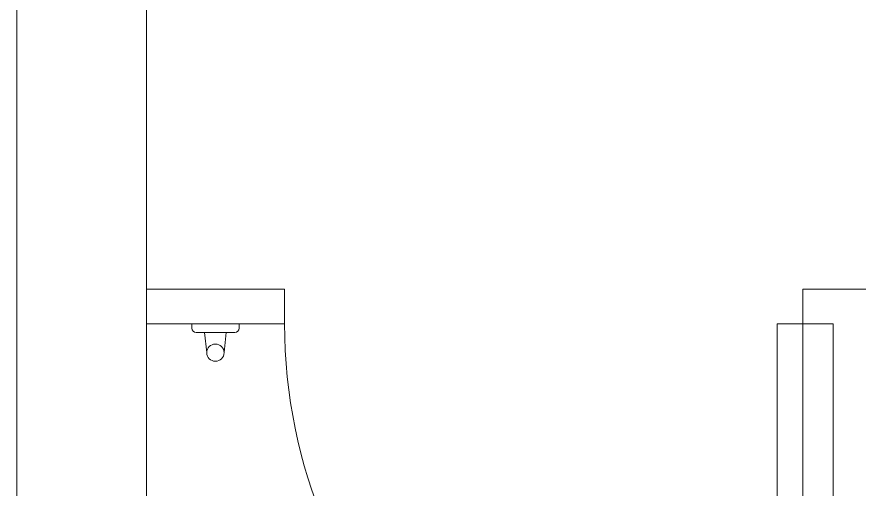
# Model space of a CAD drawing. Header units: millimetres. Extents: x 867 to 1330, y 209 to 507.
# Drawn here: x 1182.811 to 1183.786, y 443.236 to 443.784 of the extents above; entities that cross this region are included whole.
import ezdxf

# ---------------------------------------------------------------- set-up
doc = ezdxf.new("R2010")
doc.units = ezdxf.units.MM
doc.header["$LTSCALE"] = 5
doc.layers.add('I-ARQ', color=8, linetype='Continuous', lineweight=0)

msp = doc.modelspace()

# ---------------------------------------------------------------- linework, layer by layer
at = {"layer": 'I-ARQ'}
for p, q in [((1182.81066, 447.24754), (1182.81066, 437.97254)), ((1182.96066, 446.02254), (1182.96066, 443.32155)), ((1183.12066, 443.46814), (1182.96066, 443.46814)), ((1183.12066, 443.42814), (1183.12066, 443.46814)), ((1183.75566, 443.46814), (1183.72066, 443.46814)), ((1183.72066, 443.42814), (1183.72066, 443.46814)), ((1183.75566, 443.46814), (1183.78566, 443.46814)), ((1183.94066, 443.46814), (1183.78566, 443.46814)), ((1183.12066, 443.42814), (1182.96066, 443.42814)), ((1183.01325, 443.42814), (1183.01325, 443.42314)), ((1183.06808, 443.42814), (1183.01325, 443.42814)), ((1183.06808, 443.42814), (1183.06808, 443.42314)), ((1183.69066, 442.82629), (1183.69066, 443.42814)), ((1183.69066, 443.42814), (1183.72066, 443.42814)), ((1183.75566, 443.42814), (1183.72066, 443.42814)), ((1183.72066, 443.42814), (1183.72066, 442.82629)), ((1183.75566, 442.06814), (1183.75566, 443.42814)), ((1183.06308, 443.41814), (1183.01825, 443.41814)), ((1183.02796, 443.41814), (1183.03049, 443.39468)), ((1183.05302, 443.41814), (1183.05049, 443.39468)), ((1182.96066, 443.32155), (1182.96066, 442.61004))]:
    msp.add_line(p, q, dxfattribs=at)
msp.add_circle((1183.04049, 443.39468), 0.01, dxfattribs=at)
for centre, radius, start, end in [((1183.01825, 443.42314), 0.005, 180, 270), ((1183.06308, 443.42314), 0.005, 270, 0), ((1183.72225, 443.42787), 0.60159, 179.97416, 269.84895)]:
    msp.add_arc(centre, radius, start, end, dxfattribs=at)

doc.saveas('drawing.dxf')
